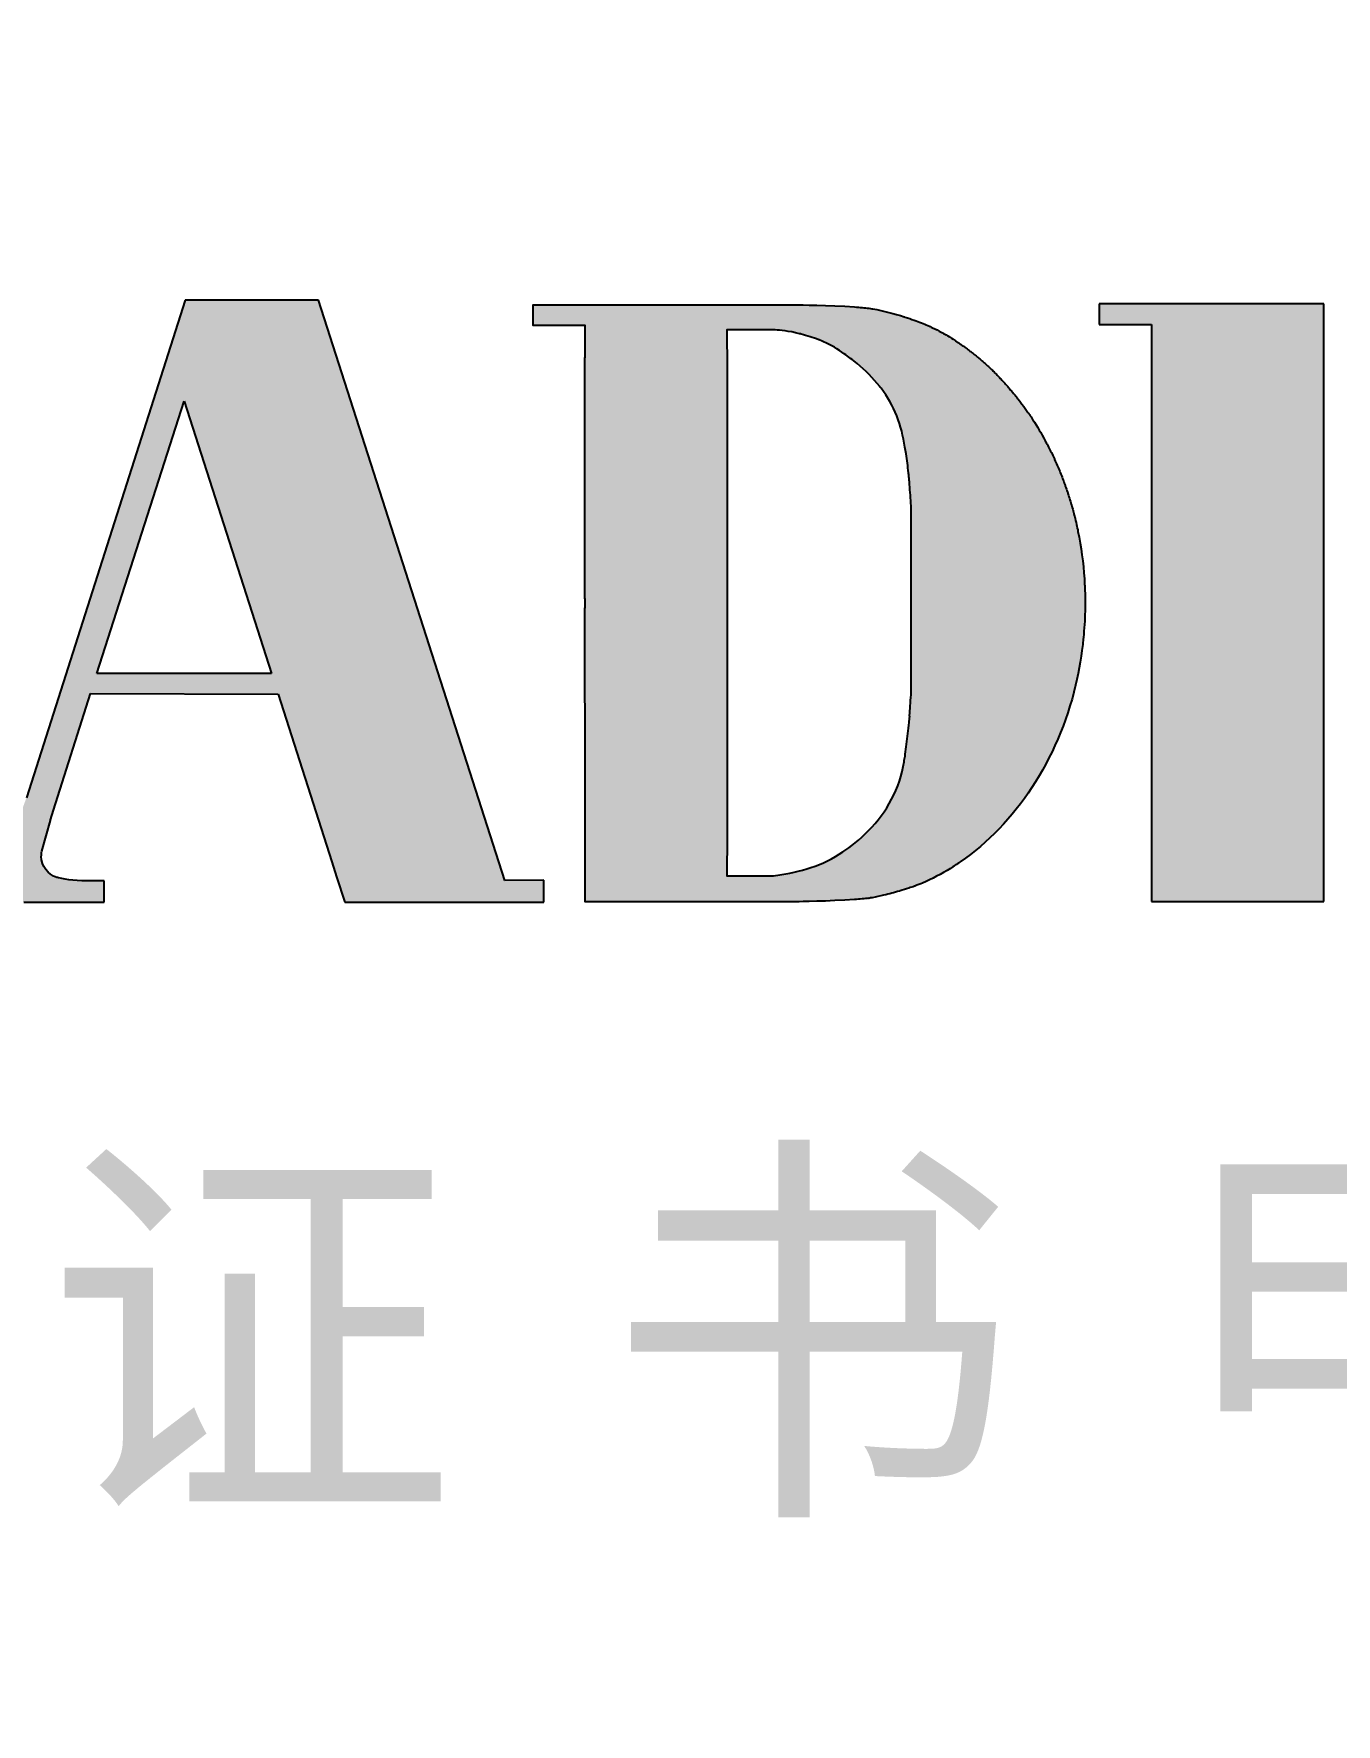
# Model space of a CAD drawing. Extents: x -8792 to 174344, y -43961 to 62816.
# Drawn here: x 22332.7 to 22494.3, y -8646.2 to -8436.6 of the extents above; entities that cross this region are included whole.
import ezdxf
from ezdxf.enums import TextEntityAlignment as Align
from ezdxf.xclip import XClip

# ---------------------------------------------------------------- set-up
doc = ezdxf.new("R2010")
doc.units = 0
doc.header["$LTSCALE"] = 50
doc.header["$XCLIPFRAME"] = 0
doc.linetypes.add('DOT2', pattern=[0.125, 0, -0.125])
for name, color, linetype in [('#填充层', 8, 'Continuous'), ('#结构边线+内凹外凸边线', 5, 'Continuous'), ('2017_11-sheet-LOGO$0$C-SHET-TTLB', 11, 'Continuous'), ('2017_11-sheet-R$0$C-SHET-TTLB', 11, 'Continuous'), ('A-FLOR-OTLN', 4, 'DOT2'), ('C-SHET-SHBD', 11, 'Continuous'), ('C-SHET-TTLB', 11, 'Continuous'), ('吊顶', 7, 'Continuous'), ('通-图框-文字', 4, 'Continuous')]:
    doc.layers.add(name, color=color, linetype=linetype)
doc.styles.add('2017_11-sheet-LOGO$0$黑体', font='')
doc.styles.add('XD-2008', font='xd-hzs.shx', dxfattribs={"width": 0.7, "bigfont": 'xd-hztxt.shx'})
doc.styles.add('XD2008', font='@1romans.shx', dxfattribs={"width": 0.7, "bigfont": '!hztxt.shx'})
doc.styles.get('2017_11-sheet-LOGO$0$黑体').set_extended_font_data('SimHei')

# ---------------------------------------------------------------- blocks, each defined once
blk = doc.blocks.new('A$Cbd8d7c8c')
at = {"layer": 'A-FLOR-OTLN', "color": 8}
blk.add_lwpolyline([(-22721.25, -15689.87), (-43719.42, -33393.16, 0.413756), (-43991.61, -36560.98, 0.189672), (122158.17, -126683.04, 0.414786), (124666.02, -124719.49), (133885.17, -48361.88, 0.379931), (116453.25, -23207.95, 0.236452)], format="xyb", dxfattribs=at)
at = {"layer": '吊顶', "const_width": 3}
blk.add_lwpolyline([(36525.16, -42886.24, 0.056654), (31389.8, -41079.32), (30859.09, -40957.78, -0.112536), (21289.45, -36343.72, -0.028917), (3039.01, -19971.01, 0.413532), (-633.62, -19953.38), (-31397.94, -50352.84, 0.414781), (-31416.33, -54033.31, 0.170492), (123964.28, -129414.71, 0.412564), (126841.18, -127143.22), (136317.5, -48655.55, 1.269195), (87076.8, -54393.32)], format="xyb", dxfattribs=at)
blk = doc.blocks.new('GRER')
at = {"layer": '#填充层'}
h = blk.add_hatch(dxfattribs=at)
h.set_pattern_fill('钢筋混凝土', color=256, scale=20, style=0)
h.set_pattern_definition([(45, (-9905.527, -219.997), (-35.35534, 35.35534), []), (50, (-9905.53, -220), (143.452, -12.5504), [15, -165]), (355, (-9905.53, -220), (-27.7503, 150.4384), [12, -132]), (100.4514, (-9893.57, -221.04), (115.7019, 137.888), [12.748, -140.2284]), (46.1842, (-9905.53, -180), (213.4482, -33.1038), [22.5, -247.5]), (96.6356, (-9887.74, -182.76), (186.9325, 194.8236), [19.122, -210.3426]), (351.1842, (-9905.53, -180), (186.9324, 194.8237), [18, -198]), (21, (-9885.53, -190), (119.3814, -80.5238), [15, -165]), (326, (-9885.53, -190), (48.663, 145.03), [12, -132]), (71.4514, (-9875.58, -196.71), (168.0445, 64.506), [12.748, -140.2284]), (37.5, (-9905.527, -219.997), (2.43197, 66.57877), [0, -130.4, 0, -134, 0, -132.5]), (7.5, (-9905.53, -220), (52.6139, 78.88234), [0, -76.4, 0, -127.4, 0, -50.5]), (327.5, (-9950.127, -219.997), (106.7645, -4.51097), [0, -50, 0, -156, 0, -207]), (317.5, (-9970.13, -220), (116.6372, 20.021), [0, -65, 0, -103.6, 0, -147])])
h.paths.add_polyline_path([(-350, -220), (-9905.53, -220), (-9905.53, -99.97), (-350, -99.97)])
at = {"layer": '#结构边线+内凹外凸边线'}
blk.add_lwpolyline([(-350, -220), (-9905.53, -220), (-9905.53, -99.97), (-350, -99.97)], close=True, dxfattribs=at)
blk = doc.blocks.new('华东院_土建2018EcadiA3_2022_02-sheet-LOGO', base_point=(415.294, 161.488))
at = {"layer": '2017_11-sheet-LOGO$0$C-SHET-TTLB'}
h = blk.add_hatch(color=256, dxfattribs=at)
h.dxf.hatch_style = 2
edge = h.paths.add_edge_path()
edge.add_spline(control_points=[(356.808, 171.965), (356.808, 171.965), (355.268, 176.763), (355.268, 176.763), (355.268, 176.763), (354.421, 176.763), (354.421, 176.763), (354.421, 176.763), (354.165, 176.763), (354.165, 176.763), (354.165, 176.763), (352.85, 172.647), (352.85, 172.647), (352.804, 172.518), (352.728, 172.315), (352.643, 172.171), (352.566, 172.057), (352.463, 171.964), (352.338, 171.963), (352.338, 171.963), (352.338, 171.962), (352.338, 171.962), (352.338, 171.962), (352.208, 171.962), (352.208, 171.962), (352.208, 171.962), (352.208, 171.786), (352.208, 171.786), (352.208, 171.786), (352.575, 171.786), (352.575, 171.786), (352.575, 171.786), (352.83, 171.786), (352.83, 171.786), (352.83, 171.786), (353.493, 171.786), (353.493, 171.786), (353.493, 171.786), (353.493, 171.962), (353.493, 171.962), (353.493, 171.962), (353.397, 171.962), (353.397, 171.962), (353.272, 171.96), (353.182, 171.97), (353.118, 171.986), (353.115, 171.988), (353.112, 171.988), (353.11, 171.988), (353.108, 171.988), (353.106, 171.99), (353.103, 171.99), (353.028, 172.014), (352.974, 172.084), (352.974, 172.164), (352.974, 172.179), (352.975, 172.193), (352.978, 172.206), (352.978, 172.206), (352.978, 172.206), (352.978, 172.206), (352.978, 172.206), (353.049, 172.461), (353.049, 172.461), (353.049, 172.463), (353.049, 172.464), (353.05, 172.466), (353.05, 172.466), (353.074, 172.547), (353.074, 172.547), (353.074, 172.547), (353.382, 173.512), (353.382, 173.512), (353.382, 173.512), (354.932, 173.506), (354.932, 173.506), (354.932, 173.506), (355.378, 172.119), (355.378, 172.119), (355.378, 172.119), (355.417, 171.996), (355.417, 171.996), (355.417, 171.996), (355.416, 171.996), (355.416, 171.996), (355.416, 171.996), (355.484, 171.786), (355.484, 171.786), (355.484, 171.786), (355.777, 171.786), (355.777, 171.786), (355.777, 171.786), (357.13, 171.786), (357.13, 171.786), (357.13, 171.786), (357.13, 171.966), (357.13, 171.966), (357.13, 171.966), (356.808, 171.965), (356.808, 171.965)], knot_values=[0, 0, 0, 0, 1, 1, 1, 2, 2, 2, 3, 3, 3, 4, 4, 4, 5, 5, 5, 6, 6, 6, 7, 7, 7, 8, 8, 8, 9, 9, 9, 10, 10, 10, 11, 11, 11, 12, 12, 12, 13, 13, 13, 14, 14, 14, 15, 15, 15, 16, 16, 16, 17, 17, 17, 18, 18, 18, 19, 19, 19, 20, 20, 20, 21, 21, 21, 22, 22, 22, 23, 23, 23, 24, 24, 24, 25, 25, 25, 26, 26, 26, 27, 27, 27, 28, 28, 28, 29, 29, 29, 30, 30, 30, 31, 31, 31, 32, 32, 32, 33, 33, 33, 33], degree=3, periodic=0)
h.paths.add_polyline_path([(353.434, 173.677), (354.155, 175.929), (354.877, 173.677)])
h = blk.add_hatch(color=256, dxfattribs=at)
h.dxf.hatch_style = 2
edge = h.paths.add_edge_path()
edge.add_spline(control_points=[(361.608, 174.362), (361.607, 174.38), (361.606, 174.398), (361.605, 174.416), (361.605, 174.429), (361.604, 174.443), (361.603, 174.457), (361.603, 174.457), (361.603, 174.458), (361.603, 174.458), (361.594, 174.594), (361.577, 174.724), (361.55, 174.851), (361.549, 174.855), (361.549, 174.858), (361.549, 174.863), (361.543, 174.883), (361.539, 174.904), (361.534, 174.924), (361.533, 174.931), (361.531, 174.937), (361.53, 174.942), (361.526, 174.962), (361.52, 174.981), (361.515, 175), (361.513, 175.007), (361.512, 175.015), (361.51, 175.022), (361.505, 175.04), (361.5, 175.058), (361.494, 175.076), (361.492, 175.084), (361.49, 175.091), (361.488, 175.099), (361.482, 175.117), (361.477, 175.134), (361.471, 175.151), (361.469, 175.159), (361.466, 175.168), (361.463, 175.177), (361.458, 175.193), (361.452, 175.21), (361.445, 175.226), (361.443, 175.235), (361.44, 175.243), (361.437, 175.251), (361.431, 175.268), (361.425, 175.285), (361.418, 175.301), (361.415, 175.309), (361.413, 175.317), (361.409, 175.325), (361.402, 175.342), (361.396, 175.358), (361.389, 175.373), (361.385, 175.382), (361.381, 175.39), (361.379, 175.397), (361.371, 175.414), (361.365, 175.429), (361.357, 175.445), (361.354, 175.453), (361.35, 175.461), (361.347, 175.468), (361.339, 175.484), (361.332, 175.5), (361.324, 175.516), (361.32, 175.523), (361.317, 175.53), (361.313, 175.537), (361.305, 175.553), (361.297, 175.569), (361.288, 175.584), (361.285, 175.59), (361.282, 175.596), (361.279, 175.601), (361.248, 175.662), (361.213, 175.719), (361.177, 175.775), (361.175, 175.776), (361.175, 175.777), (361.175, 175.778), (361.166, 175.792), (361.157, 175.805), (361.149, 175.817), (361.143, 175.826), (361.137, 175.834), (361.131, 175.842), (361.124, 175.853), (361.116, 175.865), (361.107, 175.876), (361.1, 175.886), (361.094, 175.895), (361.087, 175.903), (361.079, 175.914), (361.071, 175.925), (361.063, 175.935), (361.056, 175.944), (361.048, 175.954), (361.041, 175.963), (361.034, 175.973), (361.025, 175.982), (361.017, 175.993), (361.01, 176.002), (361.002, 176.011), (360.993, 176.02), (360.986, 176.031), (360.978, 176.04), (360.969, 176.049), (360.961, 176.059), (360.953, 176.068), (360.945, 176.077), (360.936, 176.086), (360.928, 176.095), (360.92, 176.103), (360.911, 176.113), (360.903, 176.121), (360.894, 176.131), (360.886, 176.14), (360.877, 176.149), (360.869, 176.157), (360.86, 176.166), (360.851, 176.174), (360.842, 176.184), (360.833, 176.192), (360.826, 176.199), (360.817, 176.208), (360.807, 176.217), (360.798, 176.225), (360.788, 176.234), (360.779, 176.241), (360.771, 176.248), (360.763, 176.257), (360.753, 176.265), (360.742, 176.274), (360.732, 176.282), (360.724, 176.289), (360.716, 176.295), (360.707, 176.303), (360.697, 176.311), (360.686, 176.32), (360.675, 176.329), (360.667, 176.334), (360.658, 176.342), (360.65, 176.347), (360.639, 176.356), (360.628, 176.365), (360.616, 176.373), (360.608, 176.379), (360.6, 176.385), (360.592, 176.39), (360.58, 176.398), (360.567, 176.408), (360.553, 176.417), (360.546, 176.421), (360.54, 176.426), (360.533, 176.43), (360.514, 176.444), (360.494, 176.456), (360.473, 176.468), (360.471, 176.468), (360.47, 176.469), (360.468, 176.471), (360.456, 176.479), (360.442, 176.486), (360.429, 176.493), (360.425, 176.496), (360.421, 176.498), (360.418, 176.5), (360.396, 176.511), (360.373, 176.523), (360.348, 176.535), (360.339, 176.539), (360.33, 176.543), (360.322, 176.548), (360.304, 176.554), (360.286, 176.563), (360.269, 176.57), (360.25, 176.578), (360.23, 176.586), (360.211, 176.592), (360.205, 176.595), (360.2, 176.597), (360.194, 176.598), (360.17, 176.607), (360.147, 176.615), (360.121, 176.624), (360.118, 176.624), (360.115, 176.625), (360.112, 176.627), (360.031, 176.652), (359.944, 176.674), (359.853, 176.692), (359.851, 176.692), (359.849, 176.693), (359.846, 176.693), (359.839, 176.694), (359.83, 176.696), (359.821, 176.697), (359.785, 176.701), (359.745, 176.704), (359.701, 176.708), (359.493, 176.723), (359.232, 176.725), (359.232, 176.725), (359.232, 176.725), (359.227, 176.725), (359.227, 176.725), (359.227, 176.725), (359.217, 176.725), (359.217, 176.725), (359.217, 176.725), (359.212, 176.725), (359.212, 176.725), (359.212, 176.725), (359.211, 176.725), (359.211, 176.725), (359.211, 176.725), (359.196, 176.725), (359.196, 176.725), (359.196, 176.725), (359.154, 176.725), (359.154, 176.725), (359.154, 176.725), (359.138, 176.725), (359.138, 176.725), (359.138, 176.725), (359.137, 176.725), (359.137, 176.725), (359.137, 176.725), (359.08, 176.725), (359.08, 176.725), (359.08, 176.725), (359.078, 176.725), (359.078, 176.725), (359.078, 176.725), (359.065, 176.725), (359.065, 176.725), (359.065, 176.725), (359.064, 176.725), (359.064, 176.725), (359.064, 176.725), (359.007, 176.725), (359.007, 176.725), (359.007, 176.725), (359.005, 176.725), (359.005, 176.725), (359.005, 176.725), (358.885, 176.725), (358.885, 176.725), (358.885, 176.725), (358.87, 176.725), (358.87, 176.725), (358.87, 176.725), (358.812, 176.725), (358.812, 176.725), (358.812, 176.725), (358.797, 176.725), (358.797, 176.725), (358.797, 176.725), (358.752, 176.725), (358.752, 176.725), (358.752, 176.725), (358.736, 176.725), (358.736, 176.725), (358.736, 176.725), (358.678, 176.725), (358.678, 176.725), (358.678, 176.725), (358.664, 176.725), (358.664, 176.725), (358.664, 176.725), (358.663, 176.725), (358.663, 176.725), (358.663, 176.725), (358.606, 176.725), (358.606, 176.725), (358.606, 176.725), (358.474, 176.725), (358.474, 176.725), (358.474, 176.725), (358.416, 176.725), (358.416, 176.725), (358.416, 176.725), (358.401, 176.725), (358.401, 176.725), (358.401, 176.725), (358.397, 176.725), (358.397, 176.725), (358.397, 176.725), (358.343, 176.725), (358.343, 176.725), (358.343, 176.725), (358.339, 176.725), (358.339, 176.725), (358.339, 176.725), (358.325, 176.725), (358.325, 176.725), (358.325, 176.725), (358.266, 176.725), (358.266, 176.725), (358.266, 176.725), (357.601, 176.725), (357.601, 176.725), (357.601, 176.725), (357.585, 176.725), (357.585, 176.725), (357.585, 176.725), (357.543, 176.725), (357.543, 176.725), (357.543, 176.725), (357.528, 176.725), (357.528, 176.725), (357.528, 176.725), (357.527, 176.725), (357.527, 176.725), (357.527, 176.725), (357.512, 176.725), (357.512, 176.725), (357.512, 176.725), (357.482, 176.725), (357.482, 176.725), (357.482, 176.725), (357.472, 176.725), (357.472, 176.725), (357.472, 176.725), (357.47, 176.725), (357.47, 176.725), (357.47, 176.725), (357.454, 176.725), (357.454, 176.725), (357.454, 176.725), (357.424, 176.725), (357.424, 176.725), (357.424, 176.725), (357.414, 176.725), (357.414, 176.725), (357.414, 176.725), (357.409, 176.725), (357.409, 176.725), (357.409, 176.725), (357.399, 176.725), (357.399, 176.725), (357.399, 176.725), (357.352, 176.725), (357.352, 176.725), (357.352, 176.725), (357.341, 176.725), (357.341, 176.725), (357.341, 176.725), (357.042, 176.725), (357.042, 176.725), (357.042, 176.725), (357.042, 176.553), (357.042, 176.553), (357.042, 176.553), (357.341, 176.553), (357.341, 176.553), (357.341, 176.553), (357.399, 176.553), (357.399, 176.553), (357.399, 176.553), (357.414, 176.553), (357.414, 176.553), (357.414, 176.553), (357.472, 176.553), (357.472, 176.553), (357.472, 176.553), (357.472, 176.289), (357.472, 176.289), (357.472, 176.289), (357.471, 176.289), (357.471, 176.289), (357.471, 176.289), (357.471, 176.099), (357.471, 176.099), (357.471, 176.099), (357.471, 175.867), (357.471, 175.867), (357.471, 175.867), (357.471, 174.295), (357.471, 174.295), (357.471, 174.295), (357.472, 174.295), (357.472, 174.295), (357.472, 174.295), (357.472, 174.219), (357.472, 174.219), (357.472, 174.219), (357.471, 174.219), (357.471, 174.219), (357.471, 174.219), (357.472, 172.646), (357.472, 172.646), (357.472, 172.646), (357.472, 171.789), (357.472, 171.789), (357.472, 171.789), (357.482, 171.789), (357.482, 171.789), (357.482, 171.789), (357.512, 171.789), (357.512, 171.789), (357.512, 171.789), (357.524, 171.789), (357.524, 171.789), (357.524, 171.789), (357.527, 171.789), (357.527, 171.789), (357.527, 171.789), (357.528, 171.789), (357.528, 171.789), (357.528, 171.789), (357.543, 171.789), (357.543, 171.789), (357.543, 171.789), (357.582, 171.789), (357.582, 171.789), (357.582, 171.789), (357.585, 171.789), (357.585, 171.789), (357.585, 171.789), (357.598, 171.789), (357.598, 171.789), (357.598, 171.789), (357.601, 171.789), (357.601, 171.789), (357.601, 171.789), (357.656, 171.789), (357.656, 171.789), (357.656, 171.789), (357.709, 171.789), (357.709, 171.789), (357.709, 171.789), (357.767, 171.789), (357.767, 171.789), (357.767, 171.789), (357.782, 171.789), (357.782, 171.789), (357.782, 171.789), (357.84, 171.789), (357.84, 171.789), (357.84, 171.789), (358.266, 171.789), (358.266, 171.789), (358.266, 171.789), (358.325, 171.789), (358.325, 171.789), (358.325, 171.789), (358.339, 171.789), (358.339, 171.789), (358.339, 171.789), (358.343, 171.789), (358.343, 171.789), (358.343, 171.789), (358.397, 171.789), (358.397, 171.789), (358.397, 171.789), (358.401, 171.789), (358.401, 171.789), (358.401, 171.789), (358.416, 171.789), (358.416, 171.789), (358.416, 171.789), (358.474, 171.789), (358.474, 171.789), (358.474, 171.789), (358.606, 171.789), (358.606, 171.789), (358.606, 171.789), (358.663, 171.789), (358.663, 171.789), (358.663, 171.789), (358.663, 171.789), (358.663, 171.789), (358.663, 171.789), (358.678, 171.789), (358.678, 171.789), (358.678, 171.789), (358.736, 171.789), (358.736, 171.789), (358.736, 171.789), (358.752, 171.789), (358.752, 171.789), (358.752, 171.789), (358.797, 171.789), (358.797, 171.789), (358.797, 171.789), (358.812, 171.789), (358.812, 171.789), (358.812, 171.789), (358.87, 171.789), (358.87, 171.789), (358.87, 171.789), (358.885, 171.789), (358.885, 171.789), (358.885, 171.789), (359.003, 171.789), (359.003, 171.789), (359.003, 171.789), (359.009, 171.789), (359.009, 171.789), (359.009, 171.789), (359.062, 171.789), (359.062, 171.789), (359.062, 171.789), (359.066, 171.789), (359.066, 171.789), (359.066, 171.789), (359.076, 171.789), (359.076, 171.789), (359.076, 171.789), (359.082, 171.789), (359.082, 171.789), (359.082, 171.789), (359.135, 171.789), (359.135, 171.789), (359.135, 171.789), (359.138, 171.789), (359.138, 171.789), (359.138, 171.789), (359.139, 171.789), (359.139, 171.789), (359.139, 171.789), (359.154, 171.789), (359.154, 171.789), (359.154, 171.789), (359.196, 171.789), (359.196, 171.789), (359.196, 171.789), (359.211, 171.789), (359.211, 171.789), (359.211, 171.789), (359.212, 171.789), (359.212, 171.789), (359.212, 171.789), (359.217, 171.789), (359.217, 171.789), (359.217, 171.789), (359.227, 171.789), (359.227, 171.789), (359.227, 171.789), (359.232, 171.789), (359.232, 171.789), (359.232, 171.789), (359.493, 171.792), (359.701, 171.807), (359.745, 171.81), (359.785, 171.813), (359.821, 171.818), (359.821, 171.818), (359.821, 171.817), (359.821, 171.817), (359.83, 171.819), (359.839, 171.821), (359.848, 171.822), (359.88, 171.829), (359.911, 171.834), (359.941, 171.842), (359.941, 171.842), (359.942, 171.842), (359.943, 171.843), (359.987, 171.853), (360.031, 171.864), (360.074, 171.877), (360.075, 171.877), (360.077, 171.878), (360.078, 171.879), (360.103, 171.886), (360.127, 171.893), (360.15, 171.902), (360.167, 171.906), (360.183, 171.912), (360.199, 171.918), (360.2, 171.918), (360.201, 171.919), (360.201, 171.919), (360.223, 171.927), (360.244, 171.934), (360.264, 171.943), (360.343, 171.978), (360.42, 172.018), (360.495, 172.064), (360.522, 172.081), (360.549, 172.099), (360.576, 172.118), (361.034, 172.434), (361.382, 172.957), (361.531, 173.581), (361.56, 173.706), (361.582, 173.834), (361.594, 173.966), (361.595, 173.968), (361.595, 173.971), (361.595, 173.974), (361.602, 174.045), (361.607, 174.118), (361.609, 174.191), (361.609, 174.201), (361.609, 174.21), (361.609, 174.219), (361.61, 174.233), (361.61, 174.246), (361.61, 174.26), (361.61, 174.26), (361.61, 174.265), (361.61, 174.265), (361.61, 174.297), (361.609, 174.33), (361.608, 174.362)], knot_values=[0, 0, 0, 0, 1, 1, 1, 2, 2, 2, 3, 3, 3, 4, 4, 4, 5, 5, 5, 6, 6, 6, 7, 7, 7, 8, 8, 8, 9, 9, 9, 10, 10, 10, 11, 11, 11, 12, 12, 12, 13, 13, 13, 14, 14, 14, 15, 15, 15, 16, 16, 16, 17, 17, 17, 18, 18, 18, 19, 19, 19, 20, 20, 20, 21, 21, 21, 22, 22, 22, 23, 23, 23, 24, 24, 24, 25, 25, 25, 26, 26, 26, 27, 27, 27, 28, 28, 28, 29, 29, 29, 30, 30, 30, 31, 31, 31, 32, 32, 32, 33, 33, 33, 34, 34, 34, 35, 35, 35, 36, 36, 36, 37, 37, 37, 38, 38, 38, 39, 39, 39, 40, 40, 40, 41, 41, 41, 42, 42, 42, 43, 43, 43, 44, 44, 44, 45, 45, 45, 46, 46, 46, 47, 47, 47, 48, 48, 48, 49, 49, 49, 50, 50, 50, 51, 51, 51, 52, 52, 52, 53, 53, 53, 54, 54, 54, 55, 55, 55, 56, 56, 56, 57, 57, 57, 58, 58, 58, 59, 59, 59, 60, 60, 60, 61, 61, 61, 62, 62, 62, 63, 63, 63, 64, 64, 64, 65, 65, 65, 66, 66, 66, 67, 67, 67, 68, 68, 68, 69, 69, 69, 70, 70, 70, 71, 71, 71, 72, 72, 72, 73, 73, 73, 74, 74, 74, 75, 75, 75, 76, 76, 76, 77, 77, 77, 78, 78, 78, 79, 79, 79, 80, 80, 80, 81, 81, 81, 82, 82, 82, 83, 83, 83, 84, 84, 84, 85, 85, 85, 86, 86, 86, 87, 87, 87, 88, 88, 88, 89, 89, 89, 90, 90, 90, 91, 91, 91, 92, 92, 92, 93, 93, 93, 94, 94, 94, 95, 95, 95, 96, 96, 96, 97, 97, 97, 98, 98, 98, 99, 99, 99, 100, 100, 100, 101, 101, 101, 102, 102, 102, 103, 103, 103, 104, 104, 104, 105, 105, 105, 106, 106, 106, 107, 107, 107, 108, 108, 108, 109, 109, 109, 110, 110, 110, 111, 111, 111, 112, 112, 112, 113, 113, 113, 114, 114, 114, 115, 115, 115, 116, 116, 116, 117, 117, 117, 118, 118, 118, 119, 119, 119, 120, 120, 120, 121, 121, 121, 122, 122, 122, 123, 123, 123, 124, 124, 124, 125, 125, 125, 126, 126, 126, 127, 127, 127, 128, 128, 128, 129, 129, 129, 130, 130, 130, 131, 131, 131, 132, 132, 132, 133, 133, 133, 134, 134, 134, 135, 135, 135, 136, 136, 136, 137, 137, 137, 138, 138, 138, 139, 139, 139, 140, 140, 140, 141, 141, 141, 142, 142, 142, 143, 143, 143, 144, 144, 144, 145, 145, 145, 146, 146, 146, 147, 147, 147, 148, 148, 148, 149, 149, 149, 150, 150, 150, 151, 151, 151, 152, 152, 152, 153, 153, 153, 154, 154, 154, 155, 155, 155, 156, 156, 156, 157, 157, 157, 158, 158, 158, 159, 159, 159, 160, 160, 160, 161, 161, 161, 162, 162, 162, 163, 163, 163, 164, 164, 164, 165, 165, 165, 166, 166, 166, 167, 167, 167, 168, 168, 168, 169, 169, 169, 170, 170, 170, 171, 171, 171, 172, 172, 172, 173, 173, 173, 174, 174, 174, 175, 175, 175, 176, 176, 176, 177, 177, 177, 178, 178, 178, 179, 179, 179, 180, 180, 180, 181, 181, 181, 182, 182, 182, 183, 183, 183, 184, 184, 184, 185, 185, 185, 186, 186, 186, 187, 187, 187, 188, 188, 188, 189, 189, 189, 190, 190, 190, 191, 191, 191, 192, 192, 192, 193, 193, 193, 194, 194, 194, 195, 195, 195, 196, 196, 196, 197, 197, 197, 198, 198, 198, 199, 199, 199, 200, 200, 200, 201, 201, 201, 202, 202, 202, 203, 203, 203, 203], degree=3, periodic=0)
edge = h.paths.add_edge_path()
edge.add_spline(control_points=[(360.169, 173.5), (360.165, 173.437), (360.161, 173.378), (360.157, 173.328), (360.157, 173.326), (360.158, 173.324), (360.158, 173.321), (360.157, 173.305), (360.155, 173.288), (360.153, 173.271), (360.15, 173.241), (360.147, 173.21), (360.143, 173.179), (360.136, 173.121), (360.129, 173.063), (360.121, 173.008), (360.121, 173.002), (360.121, 172.998), (360.12, 172.993), (360.117, 172.978), (360.114, 172.964), (360.111, 172.947), (360.077, 172.727), (359.971, 172.529), (359.815, 172.376), (359.743, 172.301), (359.669, 172.243), (359.605, 172.202), (359.446, 172.088), (359.24, 172.034), (359.067, 172.008), (359.04, 172.005), (359.017, 172.003), (359.001, 172.003), (359.001, 172.003), (358.928, 172.003), (358.928, 172.003), (358.928, 172.003), (358.646, 172.003), (358.646, 172.003), (358.646, 172.003), (358.647, 172.337), (358.647, 172.337), (358.647, 172.337), (358.648, 172.337), (358.648, 172.337), (358.648, 172.337), (358.648, 174.163), (358.648, 174.163), (358.648, 174.163), (358.648, 174.352), (358.648, 174.352), (358.648, 174.352), (358.648, 176.195), (358.648, 176.195), (358.648, 176.195), (358.647, 176.195), (358.647, 176.195), (358.647, 176.195), (358.646, 176.517), (358.646, 176.517), (358.646, 176.517), (358.97, 176.517), (358.97, 176.517), (358.97, 176.517), (359.044, 176.517), (359.044, 176.517), (359.084, 176.516), (359.156, 176.509), (359.247, 176.486), (359.252, 176.486), (359.257, 176.484), (359.261, 176.483), (359.309, 176.469), (359.358, 176.455), (359.405, 176.436), (359.405, 176.436), (359.42, 176.431), (359.446, 176.419), (359.507, 176.392), (359.565, 176.359), (359.617, 176.319), (359.65, 176.297), (359.686, 176.269), (359.723, 176.239), (359.793, 176.183), (359.856, 176.119), (359.91, 176.049), (359.911, 176.048), (359.912, 176.047), (359.913, 176.046), (359.916, 176.042), (359.919, 176.038), (359.922, 176.035), (360.026, 175.894), (360.095, 175.728), (360.117, 175.548), (360.121, 175.53), (360.126, 175.512), (360.129, 175.493), (360.136, 175.441), (360.142, 175.39), (360.148, 175.336), (360.149, 175.327), (360.15, 175.316), (360.152, 175.304), (360.153, 175.285), (360.155, 175.265), (360.157, 175.246), (360.157, 175.246), (360.157, 175.239), (360.157, 175.239), (360.162, 175.179), (360.165, 175.12), (360.169, 175.062), (360.169, 175.062), (360.169, 173.5), (360.169, 173.5)], knot_values=[0, 0, 0, 0, 1, 1, 1, 2, 2, 2, 3, 3, 3, 4, 4, 4, 5, 5, 5, 6, 6, 6, 7, 7, 7, 8, 8, 8, 9, 9, 9, 10, 10, 10, 11, 11, 11, 12, 12, 12, 13, 13, 13, 14, 14, 14, 15, 15, 15, 16, 16, 16, 17, 17, 17, 18, 18, 18, 19, 19, 19, 20, 20, 20, 21, 21, 21, 22, 22, 22, 23, 23, 23, 24, 24, 24, 25, 25, 25, 26, 26, 26, 27, 27, 27, 28, 28, 28, 29, 29, 29, 30, 30, 30, 31, 31, 31, 32, 32, 32, 33, 33, 33, 34, 34, 34, 35, 35, 35, 36, 36, 36, 37, 37, 37, 38, 38, 38, 39, 39, 39, 39], degree=3, periodic=0)
h = blk.add_hatch(color=256, dxfattribs=at)
h.dxf.hatch_style = 2
h.paths.add_polyline_path([(362.16, 176.734), (362.159, 176.734), (361.726, 176.734), (361.726, 176.562), (362.159, 176.562), (362.159, 171.791), (363.584, 171.791), (363.584, 176.734)])
for p, q in [((362.159, 176.734), (361.726, 176.734)), ((361.726, 176.734), (361.726, 176.562)), ((362.16, 176.734), (362.159, 176.734)), ((363.584, 176.734), (362.16, 176.734)), ((363.584, 171.791), (363.584, 176.734)), ((361.726, 176.562), (362.159, 176.562)), ((362.159, 176.562), (362.159, 171.791)), ((353.434, 173.677), (354.155, 175.929)), ((354.155, 175.929), (354.877, 173.677)), ((354.877, 173.677), (353.434, 173.677)), ((362.159, 171.791), (363.584, 171.791))]:
    blk.add_line(p, q, dxfattribs=at)
for points in [[(354.165, 176.763), (354.165, 176.763), (352.85, 172.647), (352.85, 172.647)], [(354.421, 176.763), (354.421, 176.763), (354.165, 176.763), (354.165, 176.763)], [(355.268, 176.763), (355.268, 176.763), (354.421, 176.763), (354.421, 176.763)], [(356.808, 171.965), (356.808, 171.965), (355.268, 176.763), (355.268, 176.763)], [(353.074, 172.547), (353.074, 172.547), (353.382, 173.512), (353.382, 173.512)], [(353.382, 173.512), (353.382, 173.512), (354.932, 173.506), (354.932, 173.506)], [(354.932, 173.506), (354.932, 173.506), (355.378, 172.119), (355.378, 172.119)], [(353.05, 172.466), (353.05, 172.466), (353.074, 172.547), (353.074, 172.547)], [(352.978, 172.206), (352.978, 172.206), (353.049, 172.461), (353.049, 172.461)], [(353.049, 172.461), (353.049, 172.463), (353.049, 172.464), (353.05, 172.466)], [(352.978, 172.206), (352.978, 172.206), (352.978, 172.206), (352.978, 172.206)], [(355.378, 172.119), (355.378, 172.119), (355.417, 171.996), (355.417, 171.996)], [(353.11, 171.988), (353.108, 171.988), (353.106, 171.99), (353.103, 171.99)], [(353.118, 171.986), (353.115, 171.988), (353.112, 171.988), (353.11, 171.988)], [(353.397, 171.962), (353.272, 171.96), (353.182, 171.97), (353.118, 171.986)], [(353.493, 171.962), (353.493, 171.962), (353.397, 171.962), (353.397, 171.962)], [(353.493, 171.786), (353.493, 171.786), (353.493, 171.962), (353.493, 171.962)], [(355.417, 171.996), (355.417, 171.996), (355.416, 171.996), (355.416, 171.996)], [(355.416, 171.996), (355.416, 171.996), (355.484, 171.786), (355.484, 171.786)], [(357.13, 171.966), (357.13, 171.966), (356.808, 171.965), (356.808, 171.965)], [(357.13, 171.786), (357.13, 171.786), (357.13, 171.966), (357.13, 171.966)], [(352.83, 171.786), (352.83, 171.786), (353.493, 171.786), (353.493, 171.786)], [(355.484, 171.786), (355.484, 171.786), (355.777, 171.786), (355.777, 171.786)], [(355.777, 171.786), (355.777, 171.786), (357.13, 171.786), (357.13, 171.786)]]:
    blk.add_open_spline(points, degree=3, dxfattribs=at)
for points, knots in [([(361.608, 174.362), (361.607, 174.38), (361.606, 174.398), (361.605, 174.416), (361.605, 174.429), (361.604, 174.443), (361.603, 174.457), (361.603, 174.457), (361.603, 174.458), (361.603, 174.458), (361.594, 174.594), (361.577, 174.724), (361.55, 174.851), (361.549, 174.855), (361.549, 174.858), (361.549, 174.863), (361.543, 174.883), (361.539, 174.904), (361.534, 174.924), (361.533, 174.931), (361.531, 174.937), (361.53, 174.942), (361.526, 174.962), (361.52, 174.981), (361.515, 175), (361.513, 175.007), (361.512, 175.015), (361.51, 175.022), (361.505, 175.04), (361.5, 175.058), (361.494, 175.076), (361.492, 175.084), (361.49, 175.091), (361.488, 175.099), (361.482, 175.117), (361.477, 175.134), (361.471, 175.151), (361.469, 175.159), (361.466, 175.168), (361.463, 175.177), (361.458, 175.193), (361.452, 175.21), (361.445, 175.226), (361.443, 175.235), (361.44, 175.243), (361.437, 175.251), (361.431, 175.268), (361.425, 175.285), (361.418, 175.301), (361.415, 175.309), (361.413, 175.317), (361.409, 175.325), (361.402, 175.342), (361.396, 175.358), (361.389, 175.373), (361.385, 175.382), (361.381, 175.39), (361.379, 175.397), (361.371, 175.414), (361.365, 175.429), (361.357, 175.445), (361.354, 175.453), (361.35, 175.461), (361.347, 175.468), (361.339, 175.484), (361.332, 175.5), (361.324, 175.516), (361.32, 175.523), (361.317, 175.53), (361.313, 175.537), (361.305, 175.553), (361.297, 175.569), (361.288, 175.584), (361.285, 175.59), (361.282, 175.596), (361.279, 175.601), (361.248, 175.662), (361.213, 175.719), (361.177, 175.775), (361.175, 175.776), (361.175, 175.777), (361.175, 175.778), (361.166, 175.792), (361.157, 175.805), (361.149, 175.817), (361.143, 175.826), (361.137, 175.834), (361.131, 175.842), (361.124, 175.853), (361.116, 175.865), (361.107, 175.876), (361.1, 175.886), (361.094, 175.895), (361.087, 175.903), (361.079, 175.914), (361.071, 175.925), (361.063, 175.935), (361.056, 175.944), (361.048, 175.954), (361.041, 175.963), (361.034, 175.973), (361.025, 175.982), (361.017, 175.993), (361.01, 176.002), (361.002, 176.011), (360.993, 176.02), (360.986, 176.031), (360.978, 176.04), (360.969, 176.049), (360.961, 176.059), (360.953, 176.068), (360.945, 176.077), (360.936, 176.086), (360.928, 176.095), (360.92, 176.103), (360.911, 176.113), (360.903, 176.121), (360.894, 176.131), (360.886, 176.14), (360.877, 176.149), (360.869, 176.157), (360.86, 176.166), (360.851, 176.174), (360.842, 176.184), (360.833, 176.192), (360.826, 176.199), (360.817, 176.208), (360.807, 176.217), (360.798, 176.225), (360.788, 176.234), (360.779, 176.241), (360.771, 176.248), (360.763, 176.257), (360.753, 176.265), (360.742, 176.274), (360.732, 176.282), (360.724, 176.289), (360.716, 176.295), (360.707, 176.303), (360.697, 176.311), (360.686, 176.32), (360.675, 176.329), (360.667, 176.334), (360.658, 176.342), (360.65, 176.347), (360.639, 176.356), (360.628, 176.365), (360.616, 176.373), (360.608, 176.379), (360.6, 176.385), (360.592, 176.39), (360.58, 176.398), (360.567, 176.408), (360.553, 176.417), (360.546, 176.421), (360.54, 176.426), (360.533, 176.43), (360.514, 176.444), (360.494, 176.456), (360.473, 176.468), (360.471, 176.468), (360.47, 176.469), (360.468, 176.471), (360.456, 176.479), (360.442, 176.486), (360.429, 176.493), (360.425, 176.496), (360.421, 176.498), (360.418, 176.5), (360.396, 176.511), (360.373, 176.523), (360.348, 176.535), (360.339, 176.539), (360.33, 176.543), (360.322, 176.548), (360.304, 176.554), (360.286, 176.563), (360.269, 176.57), (360.25, 176.578), (360.23, 176.586), (360.211, 176.592), (360.205, 176.595), (360.2, 176.597), (360.194, 176.598), (360.17, 176.607), (360.147, 176.615), (360.121, 176.624), (360.118, 176.624), (360.115, 176.625), (360.112, 176.627), (360.031, 176.652), (359.944, 176.674), (359.853, 176.692), (359.851, 176.692), (359.849, 176.693), (359.846, 176.693), (359.839, 176.694), (359.83, 176.696), (359.821, 176.697), (359.785, 176.701), (359.745, 176.704), (359.701, 176.708), (359.493, 176.723), (359.232, 176.725), (359.232, 176.725), (359.232, 176.725), (359.227, 176.725), (359.227, 176.725), (359.227, 176.725), (359.217, 176.725), (359.217, 176.725), (359.217, 176.725), (359.212, 176.725), (359.212, 176.725), (359.212, 176.725), (359.211, 176.725), (359.211, 176.725), (359.211, 176.725), (359.196, 176.725), (359.196, 176.725), (359.196, 176.725), (359.154, 176.725), (359.154, 176.725), (359.154, 176.725), (359.138, 176.725), (359.138, 176.725), (359.138, 176.725), (359.137, 176.725), (359.137, 176.725), (359.137, 176.725), (359.08, 176.725), (359.08, 176.725), (359.08, 176.725), (359.078, 176.725), (359.078, 176.725), (359.078, 176.725), (359.065, 176.725), (359.065, 176.725), (359.065, 176.725), (359.064, 176.725), (359.064, 176.725), (359.064, 176.725), (359.007, 176.725), (359.007, 176.725), (359.007, 176.725), (359.005, 176.725), (359.005, 176.725), (359.005, 176.725), (358.885, 176.725), (358.885, 176.725), (358.885, 176.725), (358.87, 176.725), (358.87, 176.725), (358.87, 176.725), (358.812, 176.725), (358.812, 176.725), (358.812, 176.725), (358.797, 176.725), (358.797, 176.725), (358.797, 176.725), (358.752, 176.725), (358.752, 176.725), (358.752, 176.725), (358.736, 176.725), (358.736, 176.725), (358.736, 176.725), (358.678, 176.725), (358.678, 176.725), (358.678, 176.725), (358.664, 176.725), (358.664, 176.725), (358.664, 176.725), (358.663, 176.725), (358.663, 176.725), (358.663, 176.725), (358.606, 176.725), (358.606, 176.725), (358.606, 176.725), (358.474, 176.725), (358.474, 176.725), (358.474, 176.725), (358.416, 176.725), (358.416, 176.725), (358.416, 176.725), (358.401, 176.725), (358.401, 176.725), (358.401, 176.725), (358.397, 176.725), (358.397, 176.725), (358.397, 176.725), (358.343, 176.725), (358.343, 176.725), (358.343, 176.725), (358.339, 176.725), (358.339, 176.725), (358.339, 176.725), (358.325, 176.725), (358.325, 176.725), (358.325, 176.725), (358.266, 176.725), (358.266, 176.725), (358.266, 176.725), (357.601, 176.725), (357.601, 176.725), (357.601, 176.725), (357.585, 176.725), (357.585, 176.725), (357.585, 176.725), (357.543, 176.725), (357.543, 176.725), (357.543, 176.725), (357.528, 176.725), (357.528, 176.725), (357.528, 176.725), (357.527, 176.725), (357.527, 176.725), (357.527, 176.725), (357.512, 176.725), (357.512, 176.725), (357.512, 176.725), (357.482, 176.725), (357.482, 176.725), (357.482, 176.725), (357.472, 176.725), (357.472, 176.725), (357.472, 176.725), (357.47, 176.725), (357.47, 176.725), (357.47, 176.725), (357.454, 176.725), (357.454, 176.725), (357.454, 176.725), (357.424, 176.725), (357.424, 176.725), (357.424, 176.725), (357.414, 176.725), (357.414, 176.725), (357.414, 176.725), (357.409, 176.725), (357.409, 176.725), (357.409, 176.725), (357.399, 176.725), (357.399, 176.725), (357.399, 176.725), (357.352, 176.725), (357.352, 176.725), (357.352, 176.725), (357.341, 176.725), (357.341, 176.725), (357.341, 176.725), (357.042, 176.725), (357.042, 176.725), (357.042, 176.725), (357.042, 176.553), (357.042, 176.553), (357.042, 176.553), (357.341, 176.553), (357.341, 176.553), (357.341, 176.553), (357.399, 176.553), (357.399, 176.553), (357.399, 176.553), (357.414, 176.553), (357.414, 176.553), (357.414, 176.553), (357.472, 176.553), (357.472, 176.553), (357.472, 176.553), (357.472, 176.289), (357.472, 176.289), (357.472, 176.289), (357.471, 176.289), (357.471, 176.289), (357.471, 176.289), (357.471, 176.099), (357.471, 176.099), (357.471, 176.099), (357.471, 175.867), (357.471, 175.867), (357.471, 175.867), (357.471, 174.295), (357.471, 174.295), (357.471, 174.295), (357.472, 174.295), (357.472, 174.295), (357.472, 174.295), (357.472, 174.219), (357.472, 174.219), (357.472, 174.219), (357.471, 174.219), (357.471, 174.219), (357.471, 174.219), (357.472, 172.646), (357.472, 172.646), (357.472, 172.646), (357.472, 171.789), (357.472, 171.789), (357.472, 171.789), (357.482, 171.789), (357.482, 171.789), (357.482, 171.789), (357.512, 171.789), (357.512, 171.789), (357.512, 171.789), (357.524, 171.789), (357.524, 171.789), (357.524, 171.789), (357.527, 171.789), (357.527, 171.789), (357.527, 171.789), (357.528, 171.789), (357.528, 171.789), (357.528, 171.789), (357.543, 171.789), (357.543, 171.789), (357.543, 171.789), (357.582, 171.789), (357.582, 171.789), (357.582, 171.789), (357.585, 171.789), (357.585, 171.789), (357.585, 171.789), (357.598, 171.789), (357.598, 171.789), (357.598, 171.789), (357.601, 171.789), (357.601, 171.789), (357.601, 171.789), (357.656, 171.789), (357.656, 171.789), (357.656, 171.789), (357.709, 171.789), (357.709, 171.789), (357.709, 171.789), (357.767, 171.789), (357.767, 171.789), (357.767, 171.789), (357.782, 171.789), (357.782, 171.789), (357.782, 171.789), (357.84, 171.789), (357.84, 171.789), (357.84, 171.789), (358.266, 171.789), (358.266, 171.789), (358.266, 171.789), (358.325, 171.789), (358.325, 171.789), (358.325, 171.789), (358.339, 171.789), (358.339, 171.789), (358.339, 171.789), (358.343, 171.789), (358.343, 171.789), (358.343, 171.789), (358.397, 171.789), (358.397, 171.789), (358.397, 171.789), (358.401, 171.789), (358.401, 171.789), (358.401, 171.789), (358.416, 171.789), (358.416, 171.789), (358.416, 171.789), (358.474, 171.789), (358.474, 171.789), (358.474, 171.789), (358.606, 171.789), (358.606, 171.789), (358.606, 171.789), (358.663, 171.789), (358.663, 171.789), (358.663, 171.789), (358.663, 171.789), (358.663, 171.789), (358.663, 171.789), (358.678, 171.789), (358.678, 171.789), (358.678, 171.789), (358.736, 171.789), (358.736, 171.789), (358.736, 171.789), (358.752, 171.789), (358.752, 171.789), (358.752, 171.789), (358.797, 171.789), (358.797, 171.789), (358.797, 171.789), (358.812, 171.789), (358.812, 171.789), (358.812, 171.789), (358.87, 171.789), (358.87, 171.789), (358.87, 171.789), (358.885, 171.789), (358.885, 171.789), (358.885, 171.789), (359.003, 171.789), (359.003, 171.789), (359.003, 171.789), (359.009, 171.789), (359.009, 171.789), (359.009, 171.789), (359.062, 171.789), (359.062, 171.789), (359.062, 171.789), (359.066, 171.789), (359.066, 171.789), (359.066, 171.789), (359.076, 171.789), (359.076, 171.789), (359.076, 171.789), (359.082, 171.789), (359.082, 171.789), (359.082, 171.789), (359.135, 171.789), (359.135, 171.789), (359.135, 171.789), (359.138, 171.789), (359.138, 171.789), (359.138, 171.789), (359.139, 171.789), (359.139, 171.789), (359.139, 171.789), (359.154, 171.789), (359.154, 171.789), (359.154, 171.789), (359.196, 171.789), (359.196, 171.789), (359.196, 171.789), (359.211, 171.789), (359.211, 171.789), (359.211, 171.789), (359.212, 171.789), (359.212, 171.789), (359.212, 171.789), (359.217, 171.789), (359.217, 171.789), (359.217, 171.789), (359.227, 171.789), (359.227, 171.789), (359.227, 171.789), (359.232, 171.789), (359.232, 171.789), (359.232, 171.789), (359.493, 171.792), (359.701, 171.807), (359.745, 171.81), (359.785, 171.813), (359.821, 171.818), (359.821, 171.818), (359.821, 171.817), (359.821, 171.817), (359.83, 171.819), (359.839, 171.821), (359.848, 171.822), (359.88, 171.829), (359.911, 171.834), (359.941, 171.842), (359.941, 171.842), (359.942, 171.842), (359.943, 171.843), (359.987, 171.853), (360.031, 171.864), (360.074, 171.877), (360.075, 171.877), (360.077, 171.878), (360.078, 171.879), (360.103, 171.886), (360.127, 171.893), (360.15, 171.902), (360.167, 171.906), (360.183, 171.912), (360.199, 171.918), (360.2, 171.918), (360.201, 171.919), (360.201, 171.919), (360.223, 171.927), (360.244, 171.934), (360.264, 171.943), (360.343, 171.978), (360.42, 172.018), (360.495, 172.064), (360.522, 172.081), (360.549, 172.099), (360.576, 172.118), (361.034, 172.434), (361.382, 172.957), (361.531, 173.581), (361.56, 173.706), (361.582, 173.834), (361.594, 173.966), (361.595, 173.968), (361.595, 173.971), (361.595, 173.974), (361.602, 174.045), (361.607, 174.118), (361.609, 174.191), (361.609, 174.201), (361.609, 174.21), (361.609, 174.219), (361.61, 174.233), (361.61, 174.246), (361.61, 174.26), (361.61, 174.26), (361.61, 174.265), (361.61, 174.265), (361.61, 174.297), (361.609, 174.33), (361.608, 174.362)], [0, 0, 0, 0, 1, 1, 1, 2, 2, 2, 3, 3, 3, 4, 4, 4, 5, 5, 5, 6, 6, 6, 7, 7, 7, 8, 8, 8, 9, 9, 9, 10, 10, 10, 11, 11, 11, 12, 12, 12, 13, 13, 13, 14, 14, 14, 15, 15, 15, 16, 16, 16, 17, 17, 17, 18, 18, 18, 19, 19, 19, 20, 20, 20, 21, 21, 21, 22, 22, 22, 23, 23, 23, 24, 24, 24, 25, 25, 25, 26, 26, 26, 27, 27, 27, 28, 28, 28, 29, 29, 29, 30, 30, 30, 31, 31, 31, 32, 32, 32, 33, 33, 33, 34, 34, 34, 35, 35, 35, 36, 36, 36, 37, 37, 37, 38, 38, 38, 39, 39, 39, 40, 40, 40, 41, 41, 41, 42, 42, 42, 43, 43, 43, 44, 44, 44, 45, 45, 45, 46, 46, 46, 47, 47, 47, 48, 48, 48, 49, 49, 49, 50, 50, 50, 51, 51, 51, 52, 52, 52, 53, 53, 53, 54, 54, 54, 55, 55, 55, 56, 56, 56, 57, 57, 57, 58, 58, 58, 59, 59, 59, 60, 60, 60, 61, 61, 61, 62, 62, 62, 63, 63, 63, 64, 64, 64, 65, 65, 65, 66, 66, 66, 67, 67, 67, 68, 68, 68, 69, 69, 69, 70, 70, 70, 71, 71, 71, 72, 72, 72, 73, 73, 73, 74, 74, 74, 75, 75, 75, 76, 76, 76, 77, 77, 77, 78, 78, 78, 79, 79, 79, 80, 80, 80, 81, 81, 81, 82, 82, 82, 83, 83, 83, 84, 84, 84, 85, 85, 85, 86, 86, 86, 87, 87, 87, 88, 88, 88, 89, 89, 89, 90, 90, 90, 91, 91, 91, 92, 92, 92, 93, 93, 93, 94, 94, 94, 95, 95, 95, 96, 96, 96, 97, 97, 97, 98, 98, 98, 99, 99, 99, 100, 100, 100, 101, 101, 101, 102, 102, 102, 103, 103, 103, 104, 104, 104, 105, 105, 105, 106, 106, 106, 107, 107, 107, 108, 108, 108, 109, 109, 109, 110, 110, 110, 111, 111, 111, 112, 112, 112, 113, 113, 113, 114, 114, 114, 115, 115, 115, 116, 116, 116, 117, 117, 117, 118, 118, 118, 119, 119, 119, 120, 120, 120, 121, 121, 121, 122, 122, 122, 123, 123, 123, 124, 124, 124, 125, 125, 125, 126, 126, 126, 127, 127, 127, 128, 128, 128, 129, 129, 129, 130, 130, 130, 131, 131, 131, 132, 132, 132, 133, 133, 133, 134, 134, 134, 135, 135, 135, 136, 136, 136, 137, 137, 137, 138, 138, 138, 139, 139, 139, 140, 140, 140, 141, 141, 141, 142, 142, 142, 143, 143, 143, 144, 144, 144, 145, 145, 145, 146, 146, 146, 147, 147, 147, 148, 148, 148, 149, 149, 149, 150, 150, 150, 151, 151, 151, 152, 152, 152, 153, 153, 153, 154, 154, 154, 155, 155, 155, 156, 156, 156, 157, 157, 157, 158, 158, 158, 159, 159, 159, 160, 160, 160, 161, 161, 161, 162, 162, 162, 163, 163, 163, 164, 164, 164, 165, 165, 165, 166, 166, 166, 167, 167, 167, 168, 168, 168, 169, 169, 169, 170, 170, 170, 171, 171, 171, 172, 172, 172, 173, 173, 173, 174, 174, 174, 175, 175, 175, 176, 176, 176, 177, 177, 177, 178, 178, 178, 179, 179, 179, 180, 180, 180, 181, 181, 181, 182, 182, 182, 183, 183, 183, 184, 184, 184, 185, 185, 185, 186, 186, 186, 187, 187, 187, 188, 188, 188, 189, 189, 189, 190, 190, 190, 191, 191, 191, 192, 192, 192, 193, 193, 193, 194, 194, 194, 195, 195, 195, 196, 196, 196, 197, 197, 197, 198, 198, 198, 199, 199, 199, 200, 200, 200, 201, 201, 201, 202, 202, 202, 203, 203, 203, 203]), ([(360.169, 173.5), (360.165, 173.437), (360.161, 173.378), (360.157, 173.328), (360.157, 173.326), (360.158, 173.324), (360.158, 173.321), (360.157, 173.305), (360.155, 173.288), (360.153, 173.271), (360.15, 173.241), (360.147, 173.21), (360.143, 173.179), (360.136, 173.121), (360.129, 173.063), (360.121, 173.008), (360.121, 173.002), (360.121, 172.998), (360.12, 172.993), (360.117, 172.978), (360.114, 172.964), (360.111, 172.947), (360.077, 172.727), (359.971, 172.529), (359.815, 172.376), (359.743, 172.301), (359.669, 172.243), (359.605, 172.202), (359.446, 172.088), (359.24, 172.034), (359.067, 172.008), (359.04, 172.005), (359.017, 172.003), (359.001, 172.003), (359.001, 172.003), (358.928, 172.003), (358.928, 172.003), (358.928, 172.003), (358.646, 172.003), (358.646, 172.003), (358.646, 172.003), (358.647, 172.337), (358.647, 172.337), (358.647, 172.337), (358.648, 172.337), (358.648, 172.337), (358.648, 172.337), (358.648, 174.163), (358.648, 174.163), (358.648, 174.163), (358.648, 174.352), (358.648, 174.352), (358.648, 174.352), (358.648, 176.195), (358.648, 176.195), (358.648, 176.195), (358.647, 176.195), (358.647, 176.195), (358.647, 176.195), (358.646, 176.517), (358.646, 176.517), (358.646, 176.517), (358.97, 176.517), (358.97, 176.517), (358.97, 176.517), (359.044, 176.517), (359.044, 176.517), (359.084, 176.516), (359.156, 176.509), (359.247, 176.486), (359.252, 176.486), (359.257, 176.484), (359.261, 176.483), (359.309, 176.469), (359.358, 176.455), (359.405, 176.436), (359.405, 176.436), (359.42, 176.431), (359.446, 176.419), (359.507, 176.392), (359.565, 176.359), (359.617, 176.319), (359.65, 176.297), (359.686, 176.269), (359.723, 176.239), (359.793, 176.183), (359.856, 176.119), (359.91, 176.049), (359.911, 176.048), (359.912, 176.047), (359.913, 176.046), (359.916, 176.042), (359.919, 176.038), (359.922, 176.035), (360.026, 175.894), (360.095, 175.728), (360.117, 175.548), (360.121, 175.53), (360.126, 175.512), (360.129, 175.493), (360.136, 175.441), (360.142, 175.39), (360.148, 175.336), (360.149, 175.327), (360.15, 175.316), (360.152, 175.304), (360.153, 175.285), (360.155, 175.265), (360.157, 175.246), (360.157, 175.246), (360.157, 175.239), (360.157, 175.239), (360.162, 175.179), (360.165, 175.12), (360.169, 175.062), (360.169, 175.062), (360.169, 173.5), (360.169, 173.5)], [0, 0, 0, 0, 1, 1, 1, 2, 2, 2, 3, 3, 3, 4, 4, 4, 5, 5, 5, 6, 6, 6, 7, 7, 7, 8, 8, 8, 9, 9, 9, 10, 10, 10, 11, 11, 11, 12, 12, 12, 13, 13, 13, 14, 14, 14, 15, 15, 15, 16, 16, 16, 17, 17, 17, 18, 18, 18, 19, 19, 19, 20, 20, 20, 21, 21, 21, 22, 22, 22, 23, 23, 23, 24, 24, 24, 25, 25, 25, 26, 26, 26, 27, 27, 27, 28, 28, 28, 29, 29, 29, 30, 30, 30, 31, 31, 31, 32, 32, 32, 33, 33, 33, 34, 34, 34, 35, 35, 35, 36, 36, 36, 37, 37, 37, 38, 38, 38, 39, 39, 39, 39]), ([(353.103, 171.99), (353.028, 172.014), (352.974, 172.084), (352.974, 172.164), (352.974, 172.179), (352.975, 172.193), (352.978, 172.206)], [17, 17, 17, 17, 18, 18, 18, 19, 19, 19, 19])]:
    blk.add_open_spline(points, degree=3, knots=knots, dxfattribs=at)
at = {"layer": '2017_11-sheet-LOGO$0$C-SHET-TTLB', "style": '2017_11-sheet-LOGO$0$黑体'}
for s, p in [('证', (352.997, 166.968)), ('书', (357.647, 166.968)), ('甲', (362.297, 166.968))]:
    blk.add_text(s, height=2.5, dxfattribs=at).set_placement(p)
blk = doc.blocks.new('华东院_土建2018EcadiA3_2021_06-sheet-R', base_point=(415, 5))
at = {"layer": '2017_11-sheet-R$0$C-SHET-TTLB'}
blk.add_blockref('华东院_土建2018EcadiA3_2022_02-sheet-LOGO', (415.294, 161.488), dxfattribs=at)
blk = doc.blocks.new('A$Ce60f285c')
at = {"layer": 'C-SHET-TTLB'}
blk.add_blockref('华东院_土建2018EcadiA3_2021_06-sheet-R', (420, 10), dxfattribs=at)
at = {"layer": 'C-SHET-SHBD', "style": 'XD2008', "width": 0.7}
for tag, p in [('审定人', (345.736, 128.403)), ('设总', (345.736, 118.195)), ('审核人', (345.736, 107.963)), ('专业负责人', (345.736, 97.755)), ('校对人', (345.736, 87.546)), ('设计人', (345.736, 77.639))]:
    blk.add_attdef(tag, p, '', height=2.8, dxfattribs=at)
for tag, p in [('工程编号', (368.416, 27.046)), ('阶段', (404.414, 27.046)), ('专业', (404.414, 19.691))]:
    blk.add_attdef(tag, text='', height=3.5, dxfattribs=at).set_placement(p, align=Align.MIDDLE_CENTER)
at = {"layer": 'C-SHET-SHBD', "style": 'XD2008', "width": 0.7, "flags": 1}
blk.add_attdef('日期', text='', height=3.5, dxfattribs=at).set_placement((368.416, 13.426), align=Align.MIDDLE_CENTER)
at = {"layer": '通-图框-文字', "style": 'XD-2008', "width": 0.7}
for tag, p in [('建设单位', (383.408, 70.61)), ('项目名称', (383.282, 58.428))]:
    blk.add_attdef(tag, text='', height=5, dxfattribs=at).set_placement(p, align=Align.MIDDLE_CENTER)
blk = doc.blocks.new('A$C6049850a')
at = {"ltscale": 10}
blk.add_blockref('A$Ce60f285c', (0, 0), dxfattribs=at)

msp = doc.modelspace()

# ---------------------------------------------------------------- block references
at = {"ltscale": 10}
ref = msp.add_blockref('A$Cbd8d7c8c', (-20242.468, 78224.561), dxfattribs=at)
XClip(ref).set_block_clipping_path([(33737.5024453482, -58253.8739175466), (58527.5008306247, -28195.842069268)])
ref = msp.add_blockref('A$Cbd8d7c8c', (22321.982, 94074.685), dxfattribs=at)
XClip(ref).set_block_clipping_path([(76291.0063025201, -72283.9918497168), (103268.9259821397, -47877.3086105986)])
at = {"ltscale": 10, "xscale": 15, "yscale": 15, "zscale": 15}
msp.add_blockref('A$C6049850a', (16964.035, -11196.044), dxfattribs=at)
ref = msp.add_blockref('GRER', (22861.041, -8375.091))
XClip(ref).set_block_clipping_path([(-5612.0066281782, -2679.7201561243), (-3701.9913236134, 1634.0470836415)])

doc.saveas('drawing.dxf')
